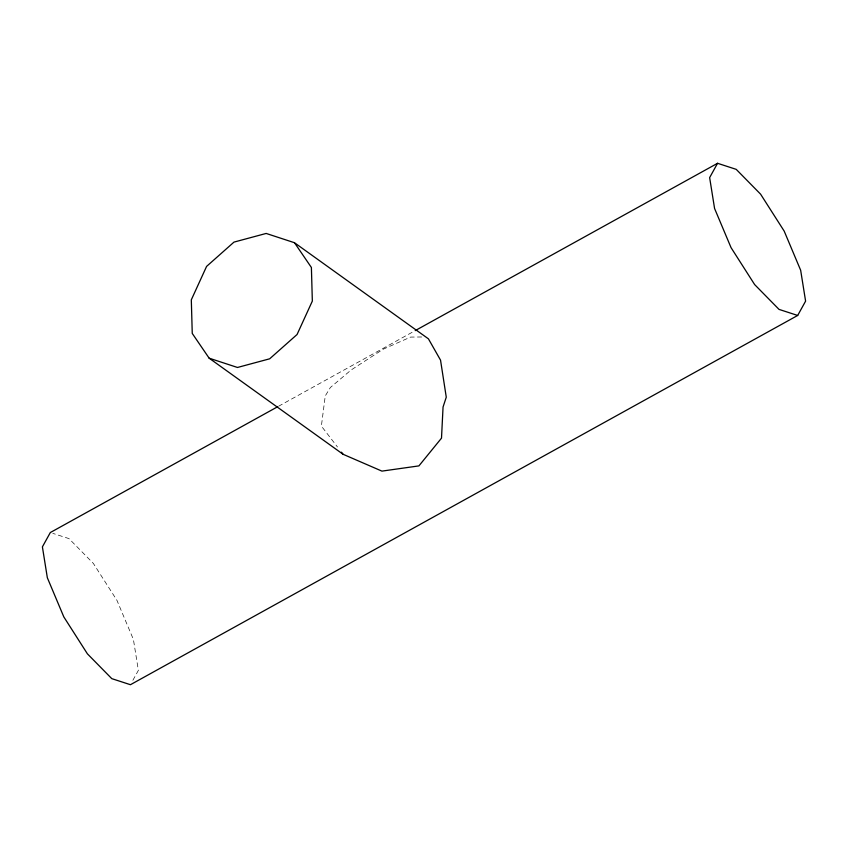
<?xml version="1.0" encoding="UTF-8"?>
<svg xmlns="http://www.w3.org/2000/svg" width="848" height="848" viewBox="0 0 848 848"><rect width="100%" height="100%" fill="white"/><g stroke="black" fill="none" stroke-linecap="round" stroke-linejoin="round"><path stroke-width="0.64" stroke-dasharray="4.24 3.18" d="M132.882 680.297L138.362 670.386L133.422 639.509L116.95 600.363L93.365 563.432L68.974 538.607L52.809 533.35M278.526 406.256L414.057 331.25M421.657 336.985L410.602 337.08L383.232 349.196L351.03 370.057L330.381 387.494L325.25 395.942L321.381 426.088L337.462 446.981"/><path stroke-width="1.27" d="M717.556 163.293L709.638 177.614L714.578 208.491L731.05 247.637L754.635 284.568L779.026 309.393L797.682 315.456L805.6 301.135L800.66 270.258L784.188 231.112L760.603 194.181L736.212 169.356L717.556 163.293L415.213 330.614M277.37 406.892L50.318 532.544L42.4 546.865L47.34 577.742L63.812 616.888L87.397 653.819L111.788 678.644L130.444 684.707L797.682 315.456M294.5 242.729L266.166 233.444L233.984 242.104L206.583 266.41L191.309 299.832L192.252 333.423L209.149 358.185L343.09 454.284L381.929 471.117L418.912 465.891L441.501 438.151L443.059 407.008L446.271 397.182L440.536 360.146L428.431 338.84L294.5 242.729L311.396 267.491L312.34 301.082L297.065 334.504L269.664 358.81L237.482 367.47L209.149 358.185M341.479 452.196L343.09 454.284"/></g></svg>
